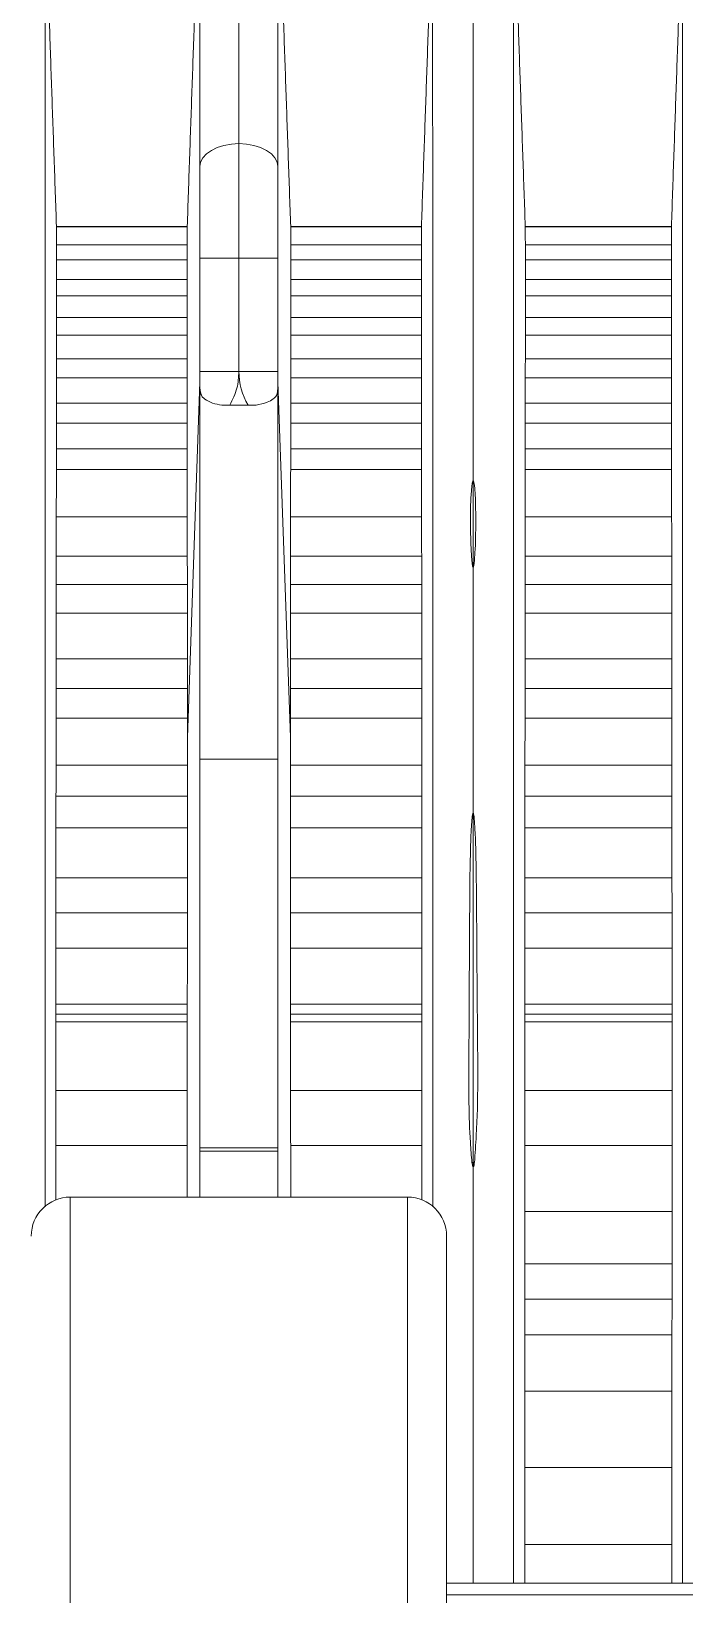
# Model space of a CAD drawing. Extents: x 9.3 to 87, y 1.1 to 68.8.
# Drawn here: x 37.841 to 38.678, y 60.693 to 62.696 of the extents above; entities that cross this region are included whole.
import ezdxf

# ---------------------------------------------------------------- set-up
doc = ezdxf.new("R2010")
doc.units = 0
doc.header["$MEASUREMENT"] = 0
doc.linetypes.add('SLD-Solid', pattern=[0])
doc.layers.add('OBJECT', color=7, linetype='CONTINUOUS')

msp = doc.modelspace()

# ---------------------------------------------------------------- linework, layer by layer
at = {"layer": 'OBJECT', "linetype": 'SLD-Solid', "lineweight": 15}
for p, q in [((38.1065, 62.5523), (38.1065, 62.8085)), ((38.0565, 62.523), (38.0565, 62.7754)), ((38.1565, 62.7754), (38.1565, 62.523)), ((38.1065, 62.4056), (38.1065, 62.5523)), ((38.0565, 62.4056), (38.0565, 62.523)), ((38.1565, 62.523), (38.1565, 62.4056)), ((38.0403, 62.4461), (37.8728, 62.4461)), ((37.8728, 62.4459), (38.0403, 62.4459)), ((38.3403, 62.4461), (38.1728, 62.4461)), ((38.1728, 62.4459), (38.3403, 62.4459)), ((38.6605, 62.4461), (38.4733, 62.4461)), ((38.4733, 62.4459), (38.6605, 62.4459)), ((37.8728, 62.4227), (38.0402, 62.4227)), ((38.1729, 62.4227), (38.3403, 62.4227)), ((38.4734, 62.4227), (38.6605, 62.4227)), ((37.8728, 62.4036), (38.0402, 62.4036)), ((38.0565, 62.2604), (38.0565, 62.4056)), ((38.0565, 62.4056), (38.1065, 62.4056)), ((38.1065, 62.2604), (38.1065, 62.4056)), ((38.1065, 62.4056), (38.1565, 62.4056)), ((38.1565, 62.4056), (38.1565, 62.2604)), ((38.1729, 62.4036), (38.3403, 62.4036)), ((38.4734, 62.4036), (38.6605, 62.4036)), ((37.8728, 62.3781), (38.0402, 62.3781)), ((38.1729, 62.3781), (38.3403, 62.3781)), ((38.4734, 62.3781), (38.6605, 62.3781)), ((37.8728, 62.3573), (38.0402, 62.3573)), ((38.1729, 62.3573), (38.3403, 62.3573)), ((38.4734, 62.3573), (38.6605, 62.3573)), ((37.8728, 62.3295), (38.0402, 62.3295)), ((38.1729, 62.3295), (38.3403, 62.3295)), ((38.4734, 62.3295), (38.6606, 62.3295)), ((37.8728, 62.3068), (38.0402, 62.3068)), ((38.1729, 62.3068), (38.3403, 62.3068)), ((38.4734, 62.3068), (38.6606, 62.3068)), ((37.8728, 62.2767), (38.0402, 62.2767)), ((38.1729, 62.2767), (38.3403, 62.2767)), ((38.4734, 62.2767), (38.6607, 62.2767)), ((38.0565, 62.2604), (38.1065, 62.2604)), ((38.1065, 62.2604), (38.1565, 62.2604)), ((37.8727, 62.2522), (38.0402, 62.2522)), ((38.0406, 61.7914), (38.0565, 62.247)), ((38.1565, 62.247), (38.1725, 61.7914)), ((38.1729, 62.2522), (38.3403, 62.2522)), ((38.4733, 62.2522), (38.6607, 62.2522)), ((37.8727, 62.22), (38.0402, 62.22)), ((38.0565, 62.2172), (38.0565, 61.7639)), ((38.1183, 62.2172), (38.0948, 62.2172)), ((38.1565, 61.7639), (38.1565, 62.2172)), ((38.1729, 62.22), (38.3403, 62.22)), ((38.4733, 62.22), (38.6607, 62.22)), ((37.8727, 62.1942), (38.0402, 62.1942)), ((38.1729, 62.1942), (38.3403, 62.1942)), ((38.4733, 62.1942), (38.6607, 62.1942)), ((37.8727, 62.1612), (38.0402, 62.1612)), ((38.1728, 62.1612), (38.3404, 62.1612)), ((38.4733, 62.1612), (38.6607, 62.1612)), ((37.8727, 62.1349), (38.0403, 62.1349)), ((38.1728, 62.1349), (38.3404, 62.1349)), ((38.4733, 62.1349), (38.6607, 62.1349)), ((38.4065, 62.1202), (38.4065, 62.0095)), ((37.8726, 62.074), (38.0404, 62.074)), ((38.1727, 62.074), (38.3405, 62.074)), ((38.4732, 62.074), (38.6608, 62.074)), ((37.8725, 62.0237), (38.0404, 62.0237)), ((38.1726, 62.0237), (38.3406, 62.0237)), ((38.4731, 62.0237), (38.6609, 62.0237)), ((37.8725, 61.9876), (38.0405, 61.9876)), ((38.1726, 61.9876), (38.3406, 61.9876)), ((38.4731, 61.9876), (38.6609, 61.9876)), ((37.8725, 61.9508), (38.0405, 61.9508)), ((38.1726, 61.9508), (38.3406, 61.9508)), ((38.473, 61.9508), (38.6609, 61.9508)), ((37.8724, 61.8922), (38.0406, 61.8922)), ((38.1725, 61.8922), (38.3407, 61.8922)), ((38.473, 61.8922), (38.6609, 61.8922)), ((37.8724, 61.8542), (38.0406, 61.8542)), ((38.1725, 61.8542), (38.3407, 61.8542)), ((38.473, 61.8542), (38.661, 61.8542)), ((37.8724, 61.8161), (38.0406, 61.8161)), ((38.1725, 61.8161), (38.3407, 61.8161)), ((38.473, 61.8161), (38.661, 61.8161)), ((37.8723, 61.7559), (38.0406, 61.7559)), ((38.1565, 61.7639), (38.0565, 61.7639)), ((38.0565, 61.7639), (38.0565, 61.2658)), ((38.1565, 61.2658), (38.1565, 61.7639)), ((38.1724, 61.7559), (38.3408, 61.7559)), ((38.4729, 61.7559), (38.6611, 61.7559)), ((37.8722, 61.7162), (38.0406, 61.7162)), ((38.1725, 61.7162), (38.3409, 61.7162)), ((38.4728, 61.7162), (38.6612, 61.7162)), ((38.4065, 61.6948), (38.4065, 61.2471)), ((37.8722, 61.6757), (38.0406, 61.6757)), ((38.1725, 61.6757), (38.3409, 61.6757)), ((38.4728, 61.6757), (38.6612, 61.6757)), ((37.8721, 61.6116), (38.0406, 61.6116)), ((38.1725, 61.6116), (38.3409, 61.6116)), ((38.4727, 61.6116), (38.6612, 61.6116)), ((37.8721, 61.5668), (38.0406, 61.5668)), ((38.1725, 61.5668), (38.341, 61.5668)), ((38.4727, 61.5668), (38.6613, 61.5668)), ((37.8721, 61.5214), (38.0405, 61.5214)), ((38.1726, 61.5214), (38.341, 61.5214)), ((38.4727, 61.5214), (38.6613, 61.5214)), ((37.8721, 61.4497), (38.0404, 61.4497)), ((37.8721, 61.4371), (38.0404, 61.4371)), ((38.1726, 61.4497), (38.341, 61.4497)), ((38.1727, 61.4371), (38.341, 61.4371)), ((38.4727, 61.4497), (38.6613, 61.4497)), ((38.4727, 61.4371), (38.6613, 61.4371)), ((37.8721, 61.4272), (38.0404, 61.4272)), ((38.1727, 61.4272), (38.341, 61.4272)), ((38.4727, 61.4272), (38.6613, 61.4272)), ((37.8721, 61.3392), (38.0403, 61.3392)), ((38.1727, 61.3392), (38.341, 61.3392)), ((38.4727, 61.3392), (38.6613, 61.3392)), ((37.8721, 61.2687), (38.0403, 61.2687)), ((38.0565, 61.2658), (38.0565, 61.2617)), ((38.1565, 61.2658), (38.0565, 61.2658)), ((38.0565, 61.2617), (38.1565, 61.2617)), ((38.1565, 61.2617), (38.1565, 61.2658)), ((38.1728, 61.2687), (38.341, 61.2687)), ((38.4727, 61.2687), (38.6613, 61.2687)), ((38.4065, 61.2471), (38.4065, 61.2411)), ((37.8905, 61.2027), (38.3225, 61.2027)), ((37.8905, 61.2027), (37.8905, 60.4527)), ((38.3225, 60.4527), (38.3225, 61.2027)), ((38.4727, 61.1843), (38.6613, 61.1843)), ((38.3725, 61.1527), (38.3725, 60.4527)), ((38.4727, 61.1172), (38.6613, 61.1172)), ((38.4727, 61.0718), (38.6613, 61.0718)), ((38.4727, 61.0262), (38.6612, 61.0262)), ((38.4728, 60.9541), (38.6612, 60.9541)), ((38.3725, 60.8647), (38.3725, 60.4527)), ((38.4728, 60.8564), (38.6612, 60.8564)), ((38.4728, 60.7577), (38.6612, 60.7577)), ((39.8733, 60.7082), (38.3725, 60.7082)), ((38.3725, 60.6932), (39.8797, 60.6932))]:
    msp.add_line(p, q, dxfattribs=at)
at = {"layer": 'OBJECT', "linetype": 'SLD-Solid', "lineweight": 15, "flags": 128}
for points in [[(38.0565, 62.523), (38.0575, 62.5287), (38.0603, 62.5342), (38.065, 62.5393), (38.0712, 62.5437), (38.0788, 62.5474), (38.0874, 62.5501), (38.0968, 62.5518), (38.1065, 62.5523)], [(38.1065, 62.5523), (38.1163, 62.5518), (38.1257, 62.5501), (38.1343, 62.5474), (38.1419, 62.5437), (38.1481, 62.5393), (38.1527, 62.5342), (38.1556, 62.5287), (38.1565, 62.523)]]:
    msp.add_lwpolyline(points, dxfattribs=at)
at = {"layer": 'OBJECT', "linetype": 'SLD-Solid', "lineweight": 15}
for centre, radius, start, end in [((38.1876, 62.2592), 0.0811, 179.1401, 211.1946), ((38.4065, 61.1656), 0.0815, 89.9999, 91.1505), ((38.4065, 61.1656), 0.0815, 88.8495, 90.0001), ((37.8905, 61.1527), 0.05, 90, 180), ((38.3225, 61.1527), 0.05, 0, 90)]:
    msp.add_arc(centre, radius, start, end, dxfattribs=at)
for points, knots in [([(38.4065, 62.1202), (38.4065, 62.1871), (38.4065, 62.3251), (38.4065, 62.5174), (38.4065, 62.6859), (38.4065, 62.8301), (38.4065, 62.9331), (38.4065, 62.9798), (38.4065, 63.0002)], [0, 0, 0, 0, 0.174448, 0.360152, 0.555224, 0.71356, 0.874716, 1, 1, 1, 1]), ([(38.4583, 60.7082), (38.4583, 60.7844), (38.4583, 60.9644), (38.4583, 61.2344), (38.4583, 61.5186), (38.4584, 61.7947), (38.4584, 62.0333), (38.4584, 62.2445), (38.4584, 62.4231), (38.4584, 62.5924), (38.4584, 62.7525), (38.4585, 62.8866), (38.4585, 62.9465), (38.4585, 62.9767)], [0, 0, 0, 0, 0.077932, 0.184108, 0.285308, 0.387055, 0.49457, 0.569928, 0.649851, 0.733699, 0.820681, 0.90968, 1, 1, 1, 1]), ([(38.6746, 62.9881), (38.6746, 62.9734), (38.6746, 62.9445), (38.6746, 62.8602), (38.6746, 62.7487), (38.6746, 62.6186), (38.6746, 62.4922), (38.6747, 62.343), (38.6747, 62.1642), (38.6747, 61.9626), (38.6747, 61.7147), (38.6747, 61.4055), (38.6748, 61.054), (38.6748, 60.8153), (38.6748, 60.7082)], [0, 0, 0, 0, 0.081177, 0.159217, 0.232708, 0.300406, 0.362349, 0.419558, 0.50233, 0.578909, 0.650985, 0.773644, 0.898475, 1, 1, 1, 1]), ([(37.8583, 61.1903), (37.8583, 61.2041), (37.8583, 61.313), (37.8583, 61.5093), (37.8584, 61.7832), (37.8584, 62.0192), (37.8584, 62.2278), (37.8584, 62.4054), (37.8584, 62.5739), (37.8584, 62.7339), (37.8584, 62.8709), (37.8585, 62.9334), (37.8585, 62.9649)], [0, 0, 0, 0, 0.017701, 0.139969, 0.262645, 0.392016, 0.482526, 0.578519, 0.679291, 0.783932, 0.891131, 1, 1, 1, 1]), ([(38.3548, 61.19), (38.3548, 61.2039), (38.3548, 61.3129), (38.3547, 61.5093), (38.3547, 61.7832), (38.3547, 62.0192), (38.3547, 62.2278), (38.3547, 62.4054), (38.3547, 62.5739), (38.3546, 62.7339), (38.3546, 62.8709), (38.3546, 62.9334), (38.3546, 62.9649)], [0, 0, 0, 0, 0.017801, 0.140056, 0.26272, 0.392077, 0.482578, 0.578561, 0.679324, 0.783954, 0.891142, 1, 1, 1, 1]), ([(38.0565, 62.247), (38.0565, 62.2495), (38.0565, 62.254), (38.0565, 62.2585), (38.0565, 62.2604)], [0, 0, 0, 0, 0.560019, 1, 1, 1, 1]), ([(38.1065, 62.2604), (38.1061, 62.2532), (38.1052, 62.238), (38.0984, 62.2244), (38.0948, 62.2172)], [0, 0, 0, 0, 0.47642, 1, 1, 1, 1]), ([(38.1565, 62.247), (38.1565, 62.2495), (38.1565, 62.254), (38.1565, 62.2585), (38.1565, 62.2604)], [0, 0, 0, 0, 0.560019, 1, 1, 1, 1]), ([(38.0847, 62.2172), (38.0806, 62.218), (38.0725, 62.2194), (38.064, 62.2237), (38.0591, 62.2282), (38.0561, 62.2357), (38.0563, 62.2421), (38.0565, 62.247)], [0, 0, 0, 0, 0.208902, 0.419117, 0.512098, 0.628577, 1, 1, 1, 1]), ([(38.1565, 62.247), (38.1565, 62.2433), (38.1564, 62.2375), (38.1553, 62.2298), (38.1504, 62.2246), (38.1417, 62.2198), (38.1334, 62.2182), (38.1284, 62.2172)], [0, 0, 0, 0, 0.287042, 0.445472, 0.573359, 0.744507, 1, 1, 1, 1]), ([(38.4065, 62.0095), (38.4065, 62.0095), (38.4065, 62.0095), (38.4064, 62.0096), (38.4063, 62.0097), (38.4061, 62.0102), (38.4056, 62.0122), (38.4046, 62.0202), (38.403, 62.0525), (38.4025, 62.0861), (38.4048, 62.1141), (38.4055, 62.1182), (38.4059, 62.1194), (38.4062, 62.12), (38.4063, 62.1201), (38.4064, 62.1202), (38.4065, 62.1202), (38.4065, 62.1202), (38.4065, 62.1202)], [0, 0, 0, 0, 0.000288, 0.000648, 0.001343, 0.003956, 0.014316, 0.055593, 0.220531, 0.880359, 0.962813, 0.98343, 0.993746, 0.997008, 0.998644, 0.99947, 0.999883, 1, 1, 1, 1]), ([(38.4065, 62.1202), (38.4066, 62.1202), (38.4066, 62.1202), (38.4067, 62.1202), (38.4069, 62.12), (38.4073, 62.1193), (38.408, 62.1165), (38.4093, 62.105), (38.4101, 62.0765), (38.4099, 62.0455), (38.4084, 62.0211), (38.4078, 62.0138), (38.4072, 62.0108), (38.4069, 62.0099), (38.4067, 62.0096), (38.4066, 62.0096), (38.4066, 62.0095), (38.4066, 62.0095), (38.4065, 62.0095), (38.4065, 62.0095)], [0, 0, 0, 0, 0.000427, 0.00097, 0.001998, 0.005783, 0.020783, 0.080529, 0.31925, 0.796519, 0.915813, 0.975468, 0.990387, 0.997864, 0.998651, 0.999444, 0.999765, 0.999918, 1, 1, 1, 1]), ([(38.4065, 61.6948), (38.4065, 61.754), (38.4065, 61.8615), (38.4065, 61.9637), (38.4065, 62.0095)], [0, 0, 0, 0, 0.551649, 1, 1, 1, 1]), ([(38.4049, 61.247), (38.4042, 61.2555), (38.4007, 61.298), (38.4013, 61.4079), (38.4018, 61.5409), (38.4026, 61.6427), (38.4045, 61.6812), (38.4051, 61.6882), (38.4056, 61.6917), (38.4059, 61.6935), (38.4061, 61.6943), (38.4063, 61.6946), (38.4064, 61.6947), (38.4065, 61.6947), (38.4065, 61.6948), (38.4065, 61.6948), (38.4065, 61.6948), (38.4065, 61.6948)], [0, 0, 0, 0, 0.055666, 0.2781, 0.722897, 0.945279, 0.973076, 0.986975, 0.993925, 0.997401, 0.999141, 0.999577, 0.999796, 0.999868, 0.999956, 0.999996, 1, 1, 1, 1]), ([(38.4065, 61.6948), (38.4065, 61.6948), (38.4066, 61.6948), (38.4066, 61.6947), (38.4067, 61.6947), (38.4068, 61.6946), (38.4069, 61.6944), (38.407, 61.694), (38.4077, 61.6915), (38.4082, 61.685), (38.4097, 61.6619), (38.4113, 61.5734), (38.4114, 61.4431), (38.4133, 61.316), (38.409, 61.2585), (38.4082, 61.247)], [0, 0, 0, 0, 0.000024, 0.000069, 0.000183, 0.00041, 0.000862, 0.001765, 0.00357, 0.018004, 0.046863, 0.162292, 0.623568, 0.924627, 1, 1, 1, 1]), ([(38.4065, 61.2411), (38.4065, 61.2411), (38.4065, 61.2411), (38.4064, 61.2412), (38.4062, 61.2414), (38.4058, 61.2422), (38.4054, 61.2441), (38.4051, 61.2459), (38.4049, 61.247)], [0, 0, 0, 0, 0.009023, 0.020487, 0.042289, 0.122762, 0.441726, 1, 1, 1, 1]), ([(38.4082, 61.247), (38.4081, 61.2464), (38.4079, 61.2453), (38.4077, 61.2439), (38.4074, 61.2429), (38.4073, 61.2423), (38.4071, 61.2419), (38.407, 61.2416), (38.4069, 61.2414), (38.4068, 61.2413), (38.4067, 61.2412), (38.4066, 61.2411), (38.4066, 61.2411), (38.4065, 61.2411)], [0, 0, 0, 0, 0.326157, 0.544986, 0.6921, 0.79124, 0.858306, 0.903951, 0.935333, 0.96621, 0.979398, 0.992715, 1, 1, 1, 1]), ([(38.4065, 60.7082), (38.4065, 60.8047), (38.4065, 60.9855), (38.4065, 61.1598), (38.4065, 61.2411)], [0, 0, 0, 0, 0.533753, 1, 1, 1, 1])]:
    msp.add_open_spline(points, degree=3, knots=knots, dxfattribs=at)
for points in [[(37.8607, 62.7951), (37.8728, 62.4461)], [(38.0403, 62.4461), (38.0524, 62.7951)], [(38.1607, 62.7951), (38.1728, 62.4461)], [(38.3403, 62.4461), (38.3524, 62.7951)], [(38.4612, 62.7951), (38.4733, 62.4461)], [(38.6605, 62.4461), (38.6725, 62.7951)], [(37.8728, 62.4461), (37.8728, 62.4459)], [(37.8728, 62.4459), (37.8728, 62.4227)], [(38.0402, 62.4227), (38.0403, 62.4459)], [(38.0403, 62.4459), (38.0403, 62.4461)], [(38.1728, 62.4461), (38.1728, 62.4459)], [(38.1728, 62.4459), (38.1729, 62.4227)], [(38.3403, 62.4459), (38.3403, 62.4461)], [(38.3403, 62.4227), (38.3403, 62.4459)], [(38.4733, 62.4461), (38.4733, 62.4459)], [(38.4733, 62.4459), (38.4734, 62.4227)], [(38.6605, 62.4459), (38.6605, 62.4461)], [(38.6605, 62.4227), (38.6605, 62.4459)], [(37.8728, 62.4227), (37.8728, 62.4036)], [(38.0402, 62.4036), (38.0402, 62.4227)], [(38.1729, 62.4227), (38.1729, 62.4036)], [(38.3403, 62.4036), (38.3403, 62.4227)], [(38.4734, 62.4227), (38.4734, 62.4036)], [(38.6605, 62.4036), (38.6605, 62.4227)], [(37.8728, 62.4036), (37.8728, 62.3781)], [(38.0402, 62.3781), (38.0402, 62.4036)], [(38.1729, 62.4036), (38.1729, 62.3781)], [(38.3403, 62.3781), (38.3403, 62.4036)], [(38.4734, 62.4036), (38.4734, 62.3781)], [(38.6605, 62.3781), (38.6605, 62.4036)], [(37.8728, 62.3781), (37.8728, 62.3573)], [(38.0402, 62.3573), (38.0402, 62.3781)], [(38.1729, 62.3781), (38.1729, 62.3573)], [(38.3403, 62.3573), (38.3403, 62.3781)], [(38.4734, 62.3781), (38.4734, 62.3573)], [(38.6605, 62.3573), (38.6605, 62.3781)], [(37.8728, 62.3573), (37.8728, 62.3295)], [(38.0402, 62.3295), (38.0402, 62.3573)], [(38.1729, 62.3573), (38.1729, 62.3295)], [(38.3403, 62.3295), (38.3403, 62.3573)], [(38.4734, 62.3573), (38.4734, 62.3295)], [(38.6606, 62.3295), (38.6605, 62.3573)], [(37.8728, 62.3295), (37.8728, 62.3068)], [(38.0402, 62.3068), (38.0402, 62.3295)], [(38.1729, 62.3295), (38.1729, 62.3068)], [(38.3403, 62.3068), (38.3403, 62.3295)], [(38.4734, 62.3295), (38.4734, 62.3068)], [(38.6606, 62.3068), (38.6606, 62.3295)], [(37.8728, 62.3068), (37.8728, 62.2767)], [(38.0402, 62.2767), (38.0402, 62.3068)], [(38.1729, 62.3068), (38.1729, 62.2767)], [(38.3403, 62.2767), (38.3403, 62.3068)], [(38.4734, 62.3068), (38.4734, 62.2767)], [(38.6607, 62.2767), (38.6606, 62.3068)], [(37.8728, 62.2767), (37.8727, 62.2522)], [(38.0402, 62.2522), (38.0402, 62.2767)], [(38.1729, 62.2767), (38.1729, 62.2522)], [(38.3403, 62.2522), (38.3403, 62.2767)], [(38.4734, 62.2767), (38.4733, 62.2522)], [(38.6607, 62.2522), (38.6607, 62.2767)], [(37.8727, 62.2522), (37.8727, 62.22)], [(38.0402, 62.22), (38.0402, 62.2522)], [(38.0565, 62.2172), (38.0565, 62.247)], [(38.1565, 62.2172), (38.1565, 62.247)], [(38.1729, 62.2522), (38.1729, 62.22)], [(38.3403, 62.22), (38.3403, 62.2522)], [(38.4733, 62.2522), (38.4733, 62.22)], [(38.6607, 62.22), (38.6607, 62.2522)], [(37.8727, 62.22), (37.8727, 62.1942)], [(38.0402, 62.1942), (38.0402, 62.22)], [(38.0948, 62.2172), (38.0847, 62.2172)], [(38.1284, 62.2172), (38.1183, 62.2172)], [(38.1729, 62.22), (38.1729, 62.1942)], [(38.3403, 62.1942), (38.3403, 62.22)], [(38.4733, 62.22), (38.4733, 62.1942)], [(38.6607, 62.1942), (38.6607, 62.22)], [(37.8727, 62.1942), (37.8727, 62.1612)], [(38.0402, 62.1612), (38.0402, 62.1942)], [(38.1729, 62.1942), (38.1728, 62.1612)], [(38.3404, 62.1612), (38.3403, 62.1942)], [(38.4733, 62.1942), (38.4733, 62.1612)], [(38.6607, 62.1612), (38.6607, 62.1942)], [(37.8727, 62.1612), (37.8727, 62.1349)], [(38.0403, 62.1349), (38.0402, 62.1612)], [(38.1728, 62.1612), (38.1728, 62.1349)], [(38.3404, 62.1349), (38.3404, 62.1612)], [(38.4733, 62.1612), (38.4733, 62.1349)], [(38.6607, 62.1349), (38.6607, 62.1612)], [(37.8727, 62.1349), (37.8726, 62.074)], [(38.0404, 62.074), (38.0403, 62.1349)], [(38.1728, 62.1349), (38.1727, 62.074)], [(38.3405, 62.074), (38.3404, 62.1349)], [(38.4733, 62.1349), (38.4732, 62.074)], [(38.6608, 62.074), (38.6607, 62.1349)], [(37.8726, 62.074), (37.8725, 62.0237)], [(38.0404, 62.0237), (38.0404, 62.074)], [(38.1727, 62.074), (38.1726, 62.0237)], [(38.3406, 62.0237), (38.3405, 62.074)], [(38.4732, 62.074), (38.4731, 62.0237)], [(38.6609, 62.0237), (38.6608, 62.074)], [(37.8725, 62.0237), (37.8725, 61.9876)], [(38.0405, 61.9876), (38.0404, 62.0237)], [(38.1726, 62.0237), (38.1726, 61.9876)], [(38.3406, 61.9876), (38.3406, 62.0237)], [(38.4731, 62.0237), (38.4731, 61.9876)], [(38.6609, 61.9876), (38.6609, 62.0237)], [(37.8725, 61.9876), (37.8725, 61.9508)], [(38.0405, 61.9508), (38.0405, 61.9876)], [(38.1726, 61.9876), (38.1726, 61.9508)], [(38.3406, 61.9508), (38.3406, 61.9876)], [(38.4731, 61.9876), (38.473, 61.9508)], [(38.6609, 61.9508), (38.6609, 61.9876)], [(37.8725, 61.9508), (37.8724, 61.8922)], [(38.0406, 61.8922), (38.0405, 61.9508)], [(38.1726, 61.9508), (38.1725, 61.8922)], [(38.3407, 61.8922), (38.3406, 61.9508)], [(38.473, 61.9508), (38.473, 61.8922)], [(38.6609, 61.8922), (38.6609, 61.9508)], [(37.8724, 61.8922), (37.8724, 61.8542)], [(38.0406, 61.8542), (38.0406, 61.8922)], [(38.1725, 61.8922), (38.1725, 61.8542)], [(38.3407, 61.8542), (38.3407, 61.8922)], [(38.473, 61.8922), (38.473, 61.8542)], [(38.661, 61.8542), (38.6609, 61.8922)], [(37.8724, 61.8542), (37.8724, 61.8161)], [(38.0406, 61.8161), (38.0406, 61.8542)], [(38.1725, 61.8542), (38.1725, 61.8161)], [(38.3407, 61.8161), (38.3407, 61.8542)], [(38.473, 61.8542), (38.473, 61.8161)], [(38.661, 61.8161), (38.661, 61.8542)], [(37.8724, 61.8161), (37.8723, 61.7559)], [(38.0406, 61.7914), (38.0406, 61.8161)], [(38.1725, 61.8161), (38.1725, 61.7914)], [(38.3408, 61.7559), (38.3407, 61.8161)], [(38.473, 61.8161), (38.4729, 61.7559)], [(38.6611, 61.7559), (38.661, 61.8161)], [(38.0406, 61.7559), (38.0406, 61.7914)], [(38.1725, 61.7914), (38.1724, 61.7559)], [(37.8723, 61.7559), (37.8722, 61.7162)], [(38.0406, 61.7162), (38.0406, 61.7559)], [(38.1724, 61.7559), (38.1725, 61.7162)], [(38.3409, 61.7162), (38.3408, 61.7559)], [(38.4729, 61.7559), (38.4728, 61.7162)], [(38.6612, 61.7162), (38.6611, 61.7559)], [(37.8722, 61.7162), (37.8722, 61.6757)], [(38.0406, 61.6757), (38.0406, 61.7162)], [(38.1725, 61.7162), (38.1725, 61.6757)], [(38.3409, 61.6757), (38.3409, 61.7162)], [(38.4728, 61.7162), (38.4728, 61.6757)], [(38.6612, 61.6757), (38.6612, 61.7162)], [(37.8722, 61.6757), (37.8721, 61.6116)], [(38.0406, 61.6116), (38.0406, 61.6757)], [(38.1725, 61.6757), (38.1725, 61.6116)], [(38.3409, 61.6116), (38.3409, 61.6757)], [(38.4728, 61.6757), (38.4727, 61.6116)], [(38.6612, 61.6116), (38.6612, 61.6757)], [(37.8721, 61.6116), (37.8721, 61.5668)], [(38.0406, 61.5668), (38.0406, 61.6116)], [(38.1725, 61.6116), (38.1725, 61.5668)], [(38.341, 61.5668), (38.3409, 61.6116)], [(38.4727, 61.6116), (38.4727, 61.5668)], [(38.6613, 61.5668), (38.6612, 61.6116)], [(37.8721, 61.5668), (37.8721, 61.5214)], [(38.0405, 61.5214), (38.0406, 61.5668)], [(38.1725, 61.5668), (38.1726, 61.5214)], [(38.341, 61.5214), (38.341, 61.5668)], [(38.4727, 61.5668), (38.4727, 61.5214)], [(38.6613, 61.5214), (38.6613, 61.5668)], [(37.8721, 61.5214), (37.8721, 61.4497)], [(38.0404, 61.4497), (38.0405, 61.5214)], [(38.1726, 61.5214), (38.1726, 61.4497)], [(38.341, 61.4497), (38.341, 61.5214)], [(38.4727, 61.5214), (38.4727, 61.4497)], [(38.6613, 61.4497), (38.6613, 61.5214)], [(37.8721, 61.4497), (37.8721, 61.4371)], [(37.8721, 61.4371), (37.8721, 61.4272)], [(38.0404, 61.4371), (38.0404, 61.4497)], [(38.0404, 61.4272), (38.0404, 61.4371)], [(38.1726, 61.4497), (38.1727, 61.4371)], [(38.1727, 61.4371), (38.1727, 61.4272)], [(38.341, 61.4371), (38.341, 61.4497)], [(38.341, 61.4272), (38.341, 61.4371)], [(38.4727, 61.4497), (38.4727, 61.4371)], [(38.4727, 61.4371), (38.4727, 61.4272)], [(38.6613, 61.4371), (38.6613, 61.4497)], [(38.6613, 61.4272), (38.6613, 61.4371)], [(37.8721, 61.4272), (37.8721, 61.3392)], [(38.0403, 61.3392), (38.0404, 61.4272)], [(38.1727, 61.4272), (38.1727, 61.3392)], [(38.341, 61.3392), (38.341, 61.4272)], [(38.4727, 61.4272), (38.4727, 61.3392)], [(38.6613, 61.3392), (38.6613, 61.4272)], [(37.8721, 61.3392), (37.8721, 61.2687)], [(38.0403, 61.2687), (38.0403, 61.3392)], [(38.1727, 61.3392), (38.1728, 61.2687)], [(38.341, 61.2687), (38.341, 61.3392)], [(38.4727, 61.3392), (38.4727, 61.2687)], [(38.6613, 61.2687), (38.6613, 61.3392)], [(37.8721, 61.2687), (37.8721, 61.1991)], [(38.0402, 61.2027), (38.0403, 61.2687)], [(38.0565, 61.2027), (38.0565, 61.2617)], [(38.1565, 61.2027), (38.1565, 61.2617)], [(38.1728, 61.2687), (38.1728, 61.2027)], [(38.341, 61.199), (38.341, 61.2687)], [(38.4727, 61.2687), (38.4727, 61.1843)], [(38.6613, 61.1843), (38.6613, 61.2687)], [(38.4727, 61.1843), (38.4727, 61.1172)], [(38.6613, 61.1172), (38.6613, 61.1843)], [(38.4727, 61.1172), (38.4727, 61.0718)], [(38.6613, 61.0718), (38.6613, 61.1172)], [(38.4727, 61.0718), (38.4727, 61.0262)], [(38.6612, 61.0262), (38.6613, 61.0718)], [(38.4727, 61.0262), (38.4728, 60.9541)], [(38.6612, 60.9541), (38.6612, 61.0262)], [(38.4728, 60.9541), (38.4728, 60.8564)], [(38.6612, 60.8564), (38.6612, 60.9541)], [(38.4728, 60.8564), (38.4728, 60.7577)], [(38.6612, 60.7577), (38.6612, 60.8564)], [(38.4728, 60.7577), (38.4728, 60.7082)], [(38.6612, 60.7082), (38.6612, 60.7577)]]:
    msp.add_open_spline(points, degree=1, dxfattribs=at)

doc.saveas('drawing.dxf')
